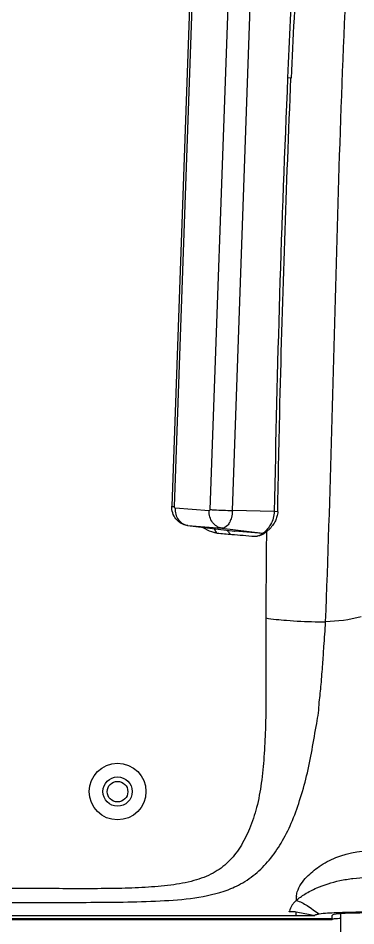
# Model space of a CAD drawing. Header units: millimetres. Extents: x 7426 to 8300, y 123 to 421.
# Drawn here: x 8222.36 to 8232.17, y 320.29 to 346.72 of the extents above; entities that cross this region are included whole.
import ezdxf

# ---------------------------------------------------------------- set-up
doc = ezdxf.new("R2010")
doc.units = ezdxf.units.MM
doc.layers.add('20_ALL_FEATURES', color=7, linetype='Continuous')

msp = doc.modelspace()

# ---------------------------------------------------------------- linework, layer by layer
at = {"layer": '20_ALL_FEATURES', "color": 7, "linetype": 'Continuous'}
for p, q in [((8227.384, 348.486), (8226.821, 332.502)), ((8226.896, 332.492), (8227.459, 348.476)), ((8228.494, 348.392), (8227.931, 332.408)), ((8228.582, 332.38), (8229.145, 348.364)), ((8230.286, 344.968), (8230.187, 344.981)), ((8227.908, 332.368), (8226.917, 332.449)), ((8229.8, 332.355), (8228.582, 332.38)), ((8229.9, 332.345), (8229.8, 332.346)), ((8227.287, 331.944), (8227.281, 331.945)), ((8227.281, 331.945), (8228.655, 331.779)), ((8227.287, 331.944), (8228.277, 331.864)), ((8228.119, 331.727), (8228.139, 331.723)), ((8228.126, 331.738), (8228.124, 331.742)), ((8228.277, 331.864), (8229.472, 331.72)), ((8228.647, 331.78), (8228.655, 331.779)), ((8229.466, 331.713), (8228.655, 331.779)), ((8229.571, 331.762), (8229.472, 331.718)), ((8229.571, 331.762), (8229.571, 331.717)), ((8229.288, 331.636), (8229.293, 331.637)), ((8229.293, 331.637), (8229.294, 331.637)), ((8231.266, 329.135), (8231.291, 329.135)), ((8230.434, 320.577), (8230.434, 320.686)), ((8231.727, 320.64), (8231.727, 320.088)), ((8185.769, 320.474), (8231.478, 320.473)), ((8211.431, 320.5), (8231.477, 320.5)), ((8230.977, 320.576), (8230.434, 320.576)), ((8231.477, 320.562), (8231.477, 320.56)), ((8231.477, 320.552), (8231.477, 320.515)), ((8231.477, 320.522), (8231.477, 320.502)), ((8231.478, 320.5), (8231.478, 320.473))]:
    msp.add_line(p, q, dxfattribs=at)
for centre, radius in [((8225.246, 324.196), 0.825), ((8225.246, 324.196), 0.425), ((8225.244, 324.193), 0.3)]:
    msp.add_circle(centre, radius, dxfattribs=at)
for centre, radius, start, end in [((8878.493, 313.186), 648.985, 176.884835, 177.192984), ((8644.098, 327.163), 414.295, 177.07149, 177.53496), ((8726.143, 323.47), 496.422, 177.51639, 178.97547), ((8228.415, 333.043), 1.349, 238.9792, 251.1664), ((8228.399, 332.995), 1.298, 251.168, 256.009), ((8229.061, 332.488), 1.197, 212.4066, 214.7456), ((8228.412, 333.047), 1.352, 255.9808, 257.4693), ((8233.897, 393.633), 62.178, 264.68621, 265.07779), ((8236.611, 425.616), 94.275, 265.10231, 265.50806), ((8531.337, 328.561), 301.782, 179.40086, 179.86862), ((8229.225, 331.994), 0.364, 280.8515, 286.189), ((8231.5, 349.158), 20.024, 268.5396, 269.3319), ((8191.414, 330.886), 39.905, 355.7144, 356.4563), ((8193.603, 330.539), 37.697, 355.0977, 355.991), ((8216.753, 328.54), 14.461, 353.0822, 355.1505), ((8235.044, 320.835), 4.612, 176.205, 177.6548), ((8232.461, 320.55), 0.985, 179.3767, 179.8926)]:
    msp.add_arc(centre, radius, start, end, dxfattribs=at)
for points, knots in [([(8231.291, 329.135), (8231.439, 332.849), (8231.593, 340.285), (8231.872, 347.719), (8232.07, 351.434)], [0, 0, 0, 0, 0.499714, 1, 1, 1, 1]), ([(8229.9, 332.345), (8229.92, 333.397), (8230.005, 337.606), (8230.151, 341.814), (8230.286, 344.968)], [0, 0, 0, 0, 0.249985, 1, 1, 1, 1]), ([(8227.281, 331.945), (8227.152, 331.96), (8226.899, 332.1), (8226.816, 332.373), (8226.821, 332.502)], [0, 0, 0, 0, 0.49976, 1, 1, 1, 1]), ([(8226.821, 332.502), (8226.821, 332.501), (8226.831, 332.5), (8226.842, 332.497), (8226.867, 332.495), (8226.886, 332.493), (8226.896, 332.492)], [0, 0, 0, 0, 0.068424, 0.260296, 0.573417, 1, 1, 1, 1]), ([(8226.917, 332.449), (8226.914, 332.449), (8226.898, 332.458), (8226.896, 332.478), (8226.896, 332.492)], [0, 0, 0, 0, 0.181096, 1, 1, 1, 1]), ([(8226.917, 332.449), (8226.913, 332.331), (8226.971, 332.095), (8227.182, 331.957), (8227.287, 331.944)], [0, 0, 0, 0, 0.527757, 1, 1, 1, 1]), ([(8228.277, 331.864), (8228.173, 331.877), (8227.961, 332.015), (8227.904, 332.251), (8227.908, 332.368)], [0, 0, 0, 0, 0.472242, 1, 1, 1, 1]), ([(8227.931, 332.408), (8227.931, 332.403), (8227.93, 332.388), (8227.918, 332.368), (8227.908, 332.368)], [0, 0, 0, 0, 0.331516, 1, 1, 1, 1]), ([(8227.931, 332.408), (8227.973, 332.405), (8228.189, 332.392), (8228.406, 332.384), (8228.582, 332.38)], [0, 0, 0, 0, 0.191801, 1, 1, 1, 1]), ([(8228.582, 332.38), (8228.579, 332.312), (8228.564, 332.196), (8228.511, 332.047), (8228.437, 331.922), (8228.337, 331.859), (8228.277, 331.864)], [0, 0, 0, 0, 0.319095, 0.53624, 0.722596, 1, 1, 1, 1]), ([(8229.8, 332.346), (8229.798, 332.217), (8229.718, 331.979), (8229.564, 331.784), (8229.472, 331.718)], [0, 0, 0, 0, 0.531651, 1, 1, 1, 1]), ([(8229.878, 332.202), (8229.867, 332.161), (8229.812, 332.019), (8229.719, 331.895), (8229.64, 331.82)], [0, 0, 0, 0, 0.284297, 1, 1, 1, 1]), ([(8228.124, 331.742), (8228.121, 331.746), (8228.105, 331.767), (8228.089, 331.788), (8228.077, 331.806)], [0, 0, 0, 0, 0.180589, 1, 1, 1, 1]), ([(8228.428, 331.8), (8228.435, 331.791), (8228.462, 331.758), (8228.493, 331.728), (8228.519, 331.71)], [0, 0, 0, 0, 0.266092, 1, 1, 1, 1]), ([(8229.324, 331.641), (8229.343, 331.645), (8229.422, 331.667), (8229.496, 331.707), (8229.547, 331.743)], [0, 0, 0, 0, 0.241557, 1, 1, 1, 1]), ([(8229.555, 329.253), (8229.55, 328.709), (8229.56, 327.626), (8229.557, 326.277), (8229.508, 325.217), (8229.435, 324.458), (8229.307, 323.751), (8229.1, 323.122), (8228.828, 322.581), (8228.481, 322.128), (8228.016, 321.793), (8227.441, 321.577), (8226.773, 321.459), (8226.038, 321.4), (8225.261, 321.372), (8224.461, 321.366), (8223.65, 321.369), (8222.563, 321.37), (8221.206, 321.369), (8219.577, 321.364), (8217.949, 321.359), (8216.32, 321.356), (8214.147, 321.356), (8212.517, 321.357), (8211.43, 321.355)], [0, 0, 0, 0, 0.066512, 0.132437, 0.164839, 0.196187, 0.225587, 0.25248, 0.276897, 0.299325, 0.321575, 0.345986, 0.373758, 0.404219, 0.436095, 0.468858, 0.502035, 0.53525, 0.601634, 0.667985, 0.734338, 0.800724, 0.867147, 1, 1, 1, 1]), ([(8229.555, 329.253), (8229.753, 329.216), (8230.232, 329.171), (8230.711, 329.148), (8230.989, 329.141)], [0, 0, 0, 0, 0.41857, 1, 1, 1, 1]), ([(8228.756, 321.472), (8228.929, 321.563), (8229.258, 321.775), (8229.672, 322.199), (8230.02, 322.703), (8230.315, 323.287), (8230.549, 323.946), (8230.825, 324.91), (8230.942, 325.671), (8231.033, 326.182)], [0, 0, 0, 0, 0.108292, 0.214543, 0.325888, 0.445857, 0.575184, 0.712522, 1, 1, 1, 1]), ([(8230.744, 321.712), (8230.855, 321.822), (8231.117, 322.044), (8231.79, 322.403), (8232.406, 322.494), (8232.823, 322.488)], [0, 0, 0, 0, 0.206235, 0.450175, 1, 1, 1, 1]), ([(8230.437, 321.024), (8230.514, 321.094), (8230.707, 321.228), (8231.123, 321.446), (8231.6, 321.591), (8232.091, 321.675), (8232.622, 321.709), (8233.293, 321.704), (8233.831, 321.703), (8234.1, 321.706)], [0, 0, 0, 0, 0.082436, 0.184205, 0.369209, 0.471403, 0.576545, 0.788269, 1, 1, 1, 1]), ([(8230.443, 321.14), (8230.447, 321.185), (8230.491, 321.4), (8230.623, 321.589), (8230.744, 321.712)], [0, 0, 0, 0, 0.206123, 1, 1, 1, 1]), ([(8228.456, 321.339), (8228.482, 321.349), (8228.584, 321.389), (8228.684, 321.434), (8228.756, 321.472)], [0, 0, 0, 0, 0.256174, 1, 1, 1, 1]), ([(8211.431, 320.956), (8212.865, 320.957), (8215.016, 320.958), (8217.883, 320.962), (8220.034, 320.965), (8222.183, 320.969), (8224.336, 320.968), (8226.425, 320.984), (8227.832, 321.106), (8228.458, 321.339)], [0, 0, 0, 0, 0.252232, 0.378339, 0.504436, 0.630538, 0.756655, 0.882546, 1, 1, 1, 1]), ([(8230.359, 320.944), (8230.342, 320.924), (8230.289, 320.854), (8230.251, 320.772), (8230.238, 320.711)], [0, 0, 0, 0, 0.288837, 1, 1, 1, 1]), ([(8230.436, 321.024), (8230.549, 320.995), (8230.781, 320.871), (8230.984, 320.714), (8231.102, 320.636)], [0, 0, 0, 0, 0.450106, 1, 1, 1, 1]), ([(8230.237, 320.699), (8230.236, 320.701), (8230.236, 320.705), (8230.238, 320.709), (8230.24, 320.71)], [0, 0, 0, 0, 0.46097, 1, 1, 1, 1]), ([(8230.434, 320.686), (8230.419, 320.689), (8230.354, 320.698), (8230.287, 320.699), (8230.237, 320.699)], [0, 0, 0, 0, 0.236527, 1, 1, 1, 1]), ([(8230.977, 320.577), (8230.934, 320.586), (8230.753, 320.625), (8230.573, 320.666), (8230.434, 320.686)], [0, 0, 0, 0, 0.241088, 1, 1, 1, 1]), ([(8230.977, 320.576), (8230.978, 320.581), (8230.979, 320.599), (8231.03, 320.625), (8231.071, 320.63), (8231.102, 320.634)], [0, 0, 0, 0, 0.102269, 0.34881, 1, 1, 1, 1]), ([(8231.102, 320.636), (8231.266, 320.661), (8231.685, 320.681), (8232.385, 320.696), (8233.219, 320.693), (8233.8, 320.694), (8234.1, 320.694)], [0, 0, 0, 0, 0.16602, 0.418628, 0.700111, 1, 1, 1, 1]), ([(8234.1, 320.662), (8233.938, 320.662), (8233.615, 320.662), (8233.131, 320.662), (8232.648, 320.662), (8232.197, 320.661), (8231.812, 320.645), (8231.603, 320.634), (8231.475, 320.605), (8231.477, 320.571), (8231.477, 320.562)], [0, 0, 0, 0, 0.182289, 0.364577, 0.546858, 0.726573, 0.879519, 0.966101, 0.989351, 1, 1, 1, 1]), ([(8231.478, 320.473), (8231.481, 320.479), (8231.509, 320.49), (8231.533, 320.493), (8231.553, 320.496)], [0, 0, 0, 0, 0.253402, 1, 1, 1, 1]), ([(8231.553, 320.496), (8231.557, 320.496), (8231.578, 320.499), (8231.599, 320.501), (8231.616, 320.502)], [0, 0, 0, 0, 0.214162, 1, 1, 1, 1]), ([(8231.616, 320.502), (8231.624, 320.503), (8231.66, 320.505), (8231.697, 320.507), (8231.725, 320.509)], [0, 0, 0, 0, 0.221299, 1, 1, 1, 1])]:
    msp.add_open_spline(points, degree=3, knots=knots, dxfattribs=at)
for points in [[(8229.894, 332.276), (8229.891, 332.251), (8229.885, 332.227), (8229.878, 332.202)], [(8229.9, 332.345), (8229.9, 332.322), (8229.898, 332.299), (8229.894, 332.276)], [(8229.378, 331.663), (8229.411, 331.678), (8229.443, 331.697), (8229.472, 331.718)], [(8229.547, 331.743), (8229.555, 331.749), (8229.563, 331.755), (8229.571, 331.762)], [(8229.64, 331.82), (8229.618, 331.8), (8229.595, 331.78), (8229.571, 331.762)], [(8229.227, 331.63), (8229.247, 331.629), (8229.268, 331.631), (8229.288, 331.636)], [(8229.288, 331.636), (8229.299, 331.632), (8229.312, 331.638), (8229.324, 331.641)], [(8231.243, 328.419), (8231.26, 328.657), (8231.278, 328.896), (8231.291, 329.135)], [(8232.321, 329.284), (8231.987, 329.191), (8231.637, 329.154), (8231.291, 329.135)], [(8231.033, 326.182), (8231.069, 326.386), (8231.102, 326.592), (8231.109, 326.798)], [(8230.437, 321.024), (8230.409, 320.999), (8230.383, 320.972), (8230.359, 320.944)], [(8230.434, 320.576), (8224.1, 320.575), (8217.766, 320.574), (8211.431, 320.572)]]:
    msp.add_open_spline(points, degree=3, dxfattribs=at)

doc.saveas('drawing.dxf')
